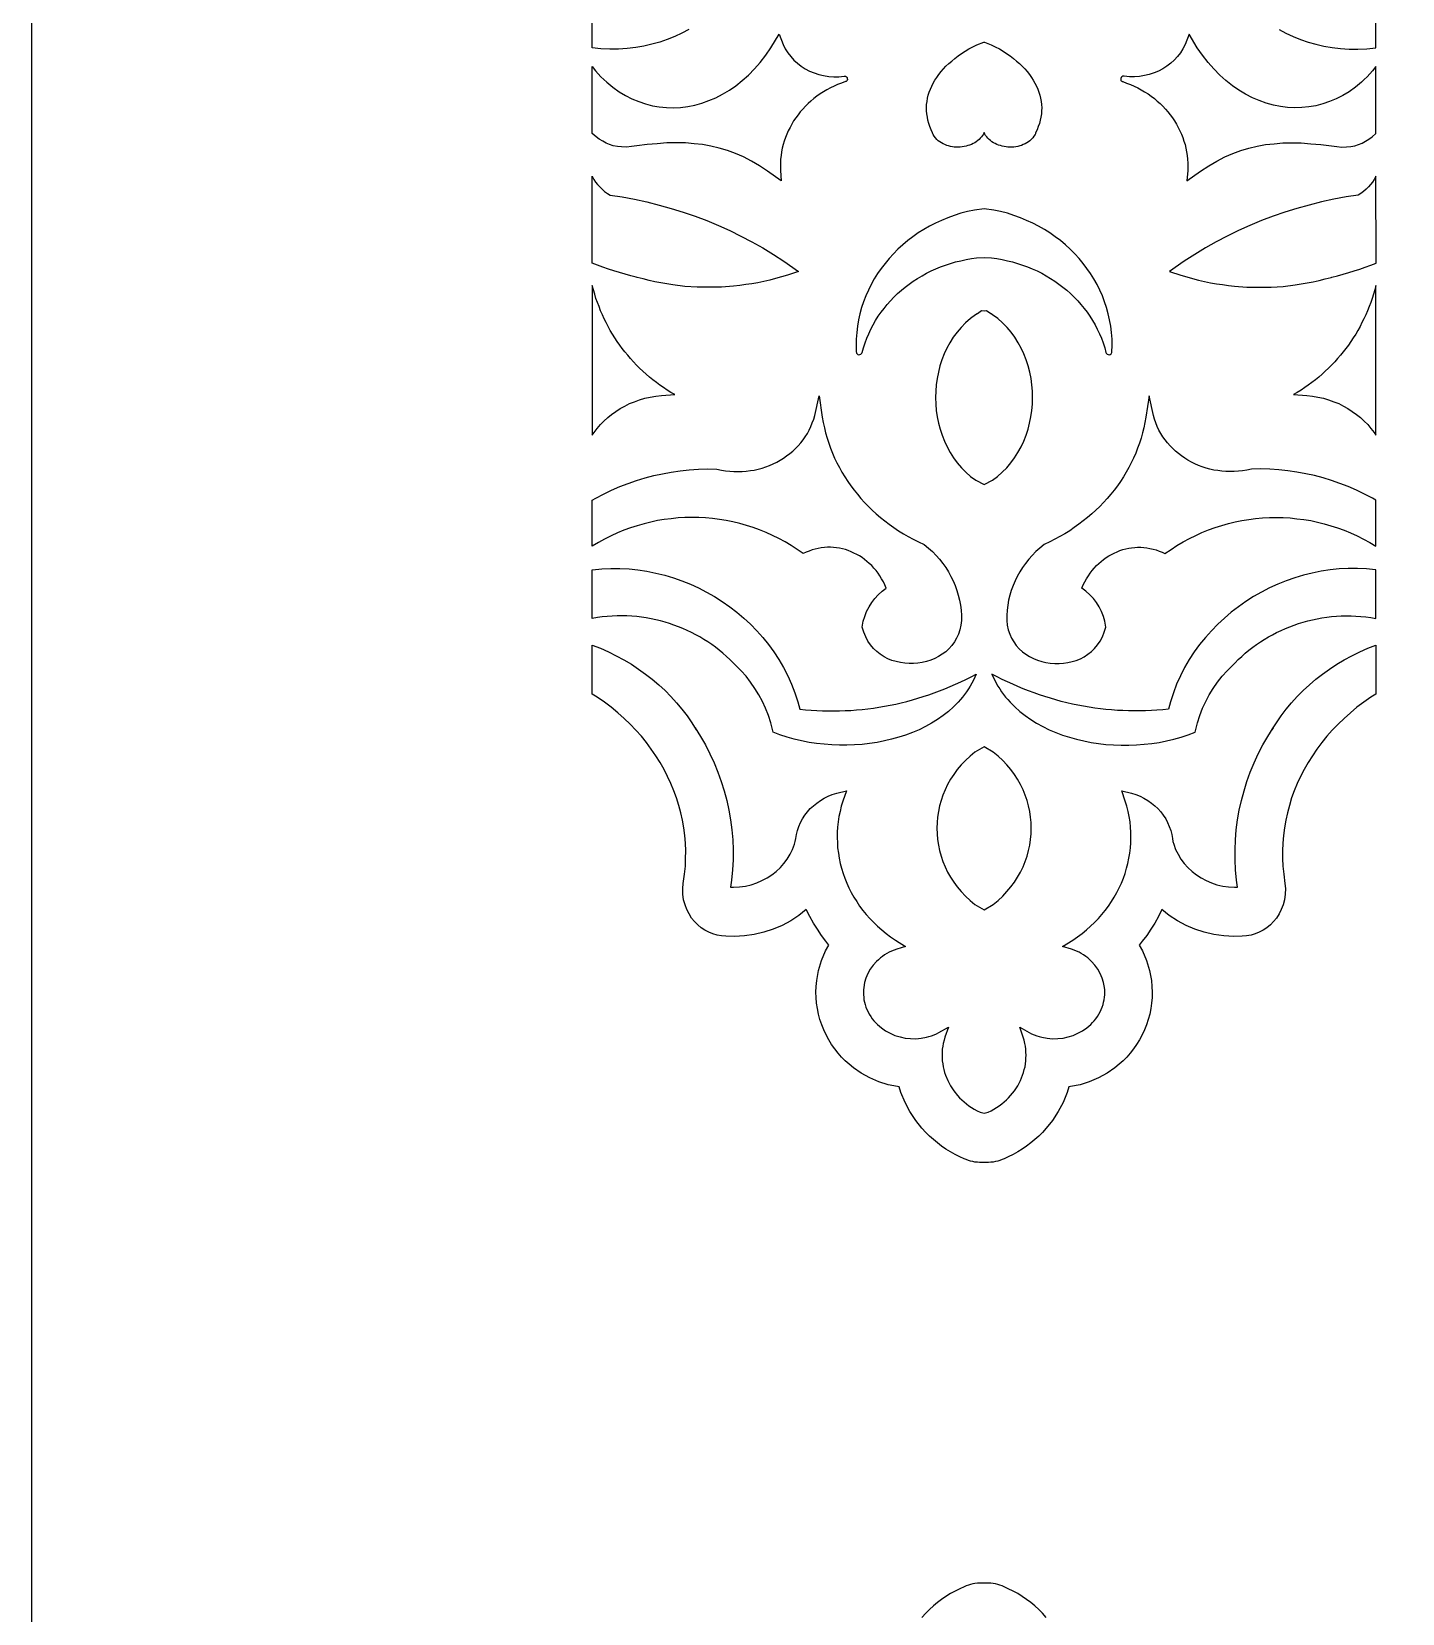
# Model space of a CAD drawing. Extents: x -1917 to -261, y -485 to 605.
# Drawn here: x -671.5 to -573.7, y 223 to 335.9 of the extents above; entities that cross this region are included whole.
import ezdxf

# ---------------------------------------------------------------- set-up
doc = ezdxf.new("R2010")
doc.units = 0
doc.layers.add('LAYER_1', color=18, linetype='CONTINUOUS')

msp = doc.modelspace()

# ---------------------------------------------------------------- linework, layer by layer
at = {"layer": 'LAYER_1'}
for points in [[(-671.49, 35.16), (-261.49, 35.16), (-261.49, 445.16), (-671.49, 445.16)], [(-631.48, 328.59), (-631.48, 333.37), (-631.25, 333.08), (-630.86, 332.65), (-630.65, 332.45), (-630.45, 332.26), (-630.02, 331.9), (-629.57, 331.58), (-629.12, 331.31), (-628.65, 331.07), (-628.17, 330.87), (-627.69, 330.71), (-627.19, 330.58), (-626.7, 330.5), (-626.19, 330.45), (-625.69, 330.44), (-625.18, 330.46), (-624.67, 330.53), (-624.17, 330.63), (-623.66, 330.77), (-623.16, 330.94), (-622.67, 331.15), (-622.18, 331.4), (-621.7, 331.69), (-621.24, 332.01), (-620.78, 332.37), (-620.34, 332.77), (-619.91, 333.2), (-619.5, 333.67), (-619.1, 334.18), (-618.73, 334.72), (-618.15, 335.68), (-617.86, 334.95), (-617.71, 334.64), (-617.53, 334.35), (-617.32, 334.09), (-617.09, 333.84), (-616.84, 333.61), (-616.57, 333.4), (-616.28, 333.22), (-615.97, 333.05), (-615.65, 332.92), (-615.31, 332.81), (-614.97, 332.73), (-614.61, 332.67), (-614.25, 332.65), (-613.89, 332.65), (-613.5, 332.69), (-613.42, 332.68), (-613.35, 332.65), (-613.3, 332.59), (-613.28, 332.53), (-613.27, 332.46), (-613.29, 332.39), (-613.31, 332.36), (-613.34, 332.34), (-613.37, 332.31), (-613.41, 332.3), (-613.69, 332.2), (-613.97, 332.09), (-614.23, 331.97), (-614.49, 331.85), (-614.74, 331.71), (-614.98, 331.57), (-615.22, 331.42), (-615.45, 331.26), (-615.67, 331.09), (-615.88, 330.91), (-616.08, 330.73), (-616.27, 330.54), (-616.46, 330.34), (-616.64, 330.14), (-616.8, 329.93), (-616.96, 329.71), (-617.11, 329.49), (-617.25, 329.26), (-617.37, 329.03), (-617.49, 328.79), (-617.6, 328.55), (-617.7, 328.31), (-617.78, 328.06), (-617.86, 327.8), (-617.92, 327.55), (-617.97, 327.29), (-618.01, 327.02), (-618.04, 326.76), (-618.06, 326.49), (-618.06, 326.22), (-618.05, 325.95), (-618, 325.23), (-618.97, 325.92), (-619.55, 326.3), (-620.12, 326.63), (-620.7, 326.92), (-621.27, 327.17), (-621.84, 327.38), (-622.42, 327.55), (-623.01, 327.69), (-623.61, 327.8), (-624.22, 327.87), (-624.84, 327.92), (-625.49, 327.93), (-626.15, 327.92), (-626.85, 327.87), (-627.56, 327.81), (-628.31, 327.72), (-628.69, 327.66), (-629.05, 327.63), (-629.39, 327.64), (-629.69, 327.66), (-629.98, 327.72), (-630.25, 327.81), (-630.5, 327.91), (-630.74, 328.05), (-630.98, 328.2), (-631.21, 328.37)], [(-575.56, 328.59), (-575.56, 333.37), (-575.79, 333.08), (-576.18, 332.65), (-576.39, 332.45), (-576.59, 332.26), (-577.02, 331.9), (-577.47, 331.58), (-577.92, 331.31), (-578.39, 331.07), (-578.87, 330.87), (-579.35, 330.71), (-579.85, 330.58), (-580.34, 330.5), (-580.85, 330.45), (-581.35, 330.44), (-581.86, 330.46), (-582.37, 330.53), (-582.87, 330.63), (-583.38, 330.77), (-583.88, 330.94), (-584.37, 331.15), (-584.86, 331.4), (-585.34, 331.69), (-585.8, 332.01), (-586.26, 332.37), (-586.7, 332.77), (-587.13, 333.2), (-587.54, 333.67), (-587.94, 334.18), (-588.31, 334.72), (-588.89, 335.68), (-589.18, 334.95), (-589.33, 334.64), (-589.51, 334.35), (-589.72, 334.09), (-589.95, 333.84), (-590.2, 333.61), (-590.47, 333.4), (-590.76, 333.22), (-591.07, 333.05), (-591.39, 332.92), (-591.73, 332.81), (-592.07, 332.73), (-592.43, 332.67), (-592.79, 332.65), (-593.15, 332.65), (-593.53, 332.69), (-593.62, 332.68), (-593.69, 332.65), (-593.73, 332.59), (-593.76, 332.53), (-593.77, 332.46), (-593.75, 332.39), (-593.73, 332.36), (-593.7, 332.34), (-593.67, 332.31), (-593.63, 332.3), (-593.35, 332.2), (-593.07, 332.09), (-592.81, 331.97), (-592.55, 331.85), (-592.3, 331.71), (-592.06, 331.57), (-591.82, 331.42), (-591.59, 331.26), (-591.37, 331.09), (-591.16, 330.91), (-590.96, 330.73), (-590.77, 330.54), (-590.58, 330.34), (-590.4, 330.14), (-590.24, 329.93), (-590.08, 329.71), (-589.93, 329.49), (-589.79, 329.26), (-589.67, 329.03), (-589.55, 328.79), (-589.44, 328.55), (-589.34, 328.31), (-589.26, 328.06), (-589.18, 327.8), (-589.12, 327.55), (-589.07, 327.29), (-589.03, 327.02), (-589, 326.76), (-588.98, 326.49), (-588.98, 326.22), (-588.99, 325.95), (-589.04, 325.23), (-588.07, 325.92), (-587.49, 326.3), (-586.92, 326.63), (-586.34, 326.92), (-585.77, 327.17), (-585.2, 327.38), (-584.62, 327.55), (-584.03, 327.69), (-583.43, 327.8), (-582.82, 327.87), (-582.2, 327.92), (-581.55, 327.93), (-580.89, 327.92), (-580.19, 327.87), (-579.48, 327.81), (-578.73, 327.72), (-578.35, 327.66), (-577.99, 327.63), (-577.65, 327.64), (-577.35, 327.66), (-577.06, 327.72), (-576.79, 327.81), (-576.54, 327.91), (-576.3, 328.05), (-576.06, 328.2), (-575.83, 328.37)], [(-603.52, 335.12), (-603.5, 335.12), (-603.01, 334.93), (-602.72, 334.78), (-602.43, 334.63), (-602.17, 334.47), (-601.91, 334.3), (-601.66, 334.13), (-601.43, 333.95), (-601.21, 333.77), (-601, 333.59), (-600.8, 333.4), (-600.62, 333.21), (-600.45, 333.01), (-600.29, 332.81), (-600.14, 332.6), (-600.01, 332.4), (-599.89, 332.19), (-599.78, 331.98), (-599.69, 331.76), (-599.61, 331.54), (-599.54, 331.33), (-599.49, 331.11), (-599.45, 330.88), (-599.42, 330.66), (-599.41, 330.44), (-599.42, 330.21), (-599.43, 329.99), (-599.47, 329.76), (-599.51, 329.54), (-599.57, 329.31), (-599.65, 329.09), (-599.74, 328.87), (-599.84, 328.65), (-599.86, 328.57), (-599.88, 328.52), (-599.96, 328.4), (-600.05, 328.28), (-600.15, 328.18), (-600.25, 328.08), (-600.36, 328), (-600.47, 327.92), (-600.59, 327.86), (-600.72, 327.8), (-600.85, 327.75), (-600.98, 327.71), (-601.12, 327.67), (-601.26, 327.65), (-601.39, 327.63), (-601.53, 327.62), (-601.68, 327.62), (-601.82, 327.63), (-601.95, 327.64), (-602.09, 327.66), (-602.23, 327.69), (-602.36, 327.73), (-602.49, 327.77), (-602.62, 327.82), (-602.74, 327.88), (-602.85, 327.94), (-602.96, 328.01), (-603.07, 328.09), (-603.16, 328.17), (-603.25, 328.26), (-603.33, 328.35), (-603.41, 328.45), (-603.47, 328.56), (-603.52, 328.67), (-603.57, 328.56), (-603.63, 328.45), (-603.71, 328.35), (-603.79, 328.26), (-603.88, 328.17), (-603.97, 328.09), (-604.08, 328.01), (-604.19, 327.94), (-604.3, 327.88), (-604.42, 327.82), (-604.55, 327.77), (-604.68, 327.73), (-604.81, 327.69), (-604.95, 327.66), (-605.08, 327.64), (-605.22, 327.63), (-605.36, 327.62), (-605.5, 327.62), (-605.65, 327.63), (-605.78, 327.65), (-605.92, 327.67), (-606.06, 327.71), (-606.19, 327.75), (-606.32, 327.8), (-606.44, 327.86), (-606.57, 327.92), (-606.68, 328), (-606.79, 328.08), (-606.89, 328.18), (-606.99, 328.28), (-607.08, 328.4), (-607.16, 328.52), (-607.17, 328.57), (-607.2, 328.65), (-607.3, 328.87), (-607.39, 329.09), (-607.47, 329.31), (-607.53, 329.54), (-607.57, 329.76), (-607.61, 329.99), (-607.62, 330.21), (-607.63, 330.44), (-607.62, 330.66), (-607.59, 330.88), (-607.55, 331.11), (-607.5, 331.33), (-607.43, 331.54), (-607.35, 331.76), (-607.26, 331.98), (-607.15, 332.19), (-607.03, 332.4), (-606.9, 332.6), (-606.75, 332.81), (-606.59, 333.01), (-606.42, 333.21), (-606.24, 333.4), (-606.04, 333.59), (-605.83, 333.77), (-605.61, 333.95), (-605.38, 334.13), (-605.13, 334.3), (-604.87, 334.47), (-604.6, 334.63), (-604.32, 334.78), (-604.03, 334.93), (-603.54, 335.12)], [(-631.49, 319.35), (-631.48, 325.55), (-631.46, 325.51), (-631.36, 325.32), (-631.24, 325.13), (-631.1, 324.95), (-630.95, 324.78), (-630.78, 324.62), (-630.6, 324.46), (-630.4, 324.32), (-630.21, 324.2), (-629.36, 324.07), (-628.47, 323.9), (-627.59, 323.71), (-626.71, 323.49), (-625.85, 323.25), (-624.99, 322.98), (-624.14, 322.69), (-623.31, 322.38), (-622.48, 322.03), (-621.67, 321.67), (-620.87, 321.28), (-620.09, 320.87), (-619.31, 320.43), (-618.56, 319.97), (-617.81, 319.49), (-616.76, 318.76), (-617.56, 318.49), (-617.98, 318.37), (-618.4, 318.25), (-618.82, 318.14), (-619.25, 318.04), (-619.67, 317.95), (-620.1, 317.88), (-620.53, 317.81), (-620.96, 317.75), (-621.4, 317.7), (-622.26, 317.64), (-623.13, 317.62), (-624, 317.64), (-624.87, 317.69), (-625.73, 317.79), (-626.58, 317.93), (-627.01, 318.02), (-627.43, 318.11), (-627.86, 318.22), (-628.28, 318.33), (-628.34, 318.35), (-628.74, 318.45), (-629.14, 318.55), (-629.54, 318.67), (-629.94, 318.79), (-630.33, 318.92), (-630.72, 319.06), (-631.11, 319.2)], [(-578.7, 318.35), (-578.3, 318.45), (-577.9, 318.55), (-577.5, 318.67), (-577.1, 318.79), (-576.71, 318.92), (-576.32, 319.06), (-575.93, 319.2), (-575.55, 319.35), (-575.56, 325.55), (-575.58, 325.51), (-575.68, 325.32), (-575.8, 325.13), (-575.94, 324.95), (-576.09, 324.78), (-576.26, 324.62), (-576.44, 324.46), (-576.64, 324.32), (-576.83, 324.2), (-577.68, 324.07), (-578.57, 323.9), (-579.45, 323.71), (-580.33, 323.49), (-581.19, 323.25), (-582.05, 322.98), (-582.9, 322.69), (-583.73, 322.38), (-584.56, 322.03), (-585.37, 321.67), (-586.17, 321.28), (-586.95, 320.87), (-587.73, 320.43), (-588.48, 319.97), (-589.23, 319.49), (-590.28, 318.76), (-589.48, 318.49), (-589.06, 318.37), (-588.64, 318.25), (-588.22, 318.14), (-587.79, 318.04), (-587.37, 317.95), (-586.94, 317.88), (-586.51, 317.81), (-586.08, 317.75), (-585.64, 317.7), (-584.78, 317.64), (-583.91, 317.62), (-583.04, 317.64), (-582.17, 317.69), (-581.31, 317.79), (-580.46, 317.93), (-580.03, 318.02), (-579.6, 318.11), (-579.18, 318.22), (-578.76, 318.33)], [(-603.52, 319.75), (-602.99, 319.72), (-602.61, 319.67), (-602.23, 319.6), (-601.86, 319.52), (-601.49, 319.43), (-601.13, 319.33), (-600.77, 319.21), (-600.42, 319.08), (-600.08, 318.94), (-599.74, 318.79), (-599.41, 318.62), (-599.09, 318.45), (-598.78, 318.26), (-598.47, 318.06), (-598.18, 317.85), (-597.89, 317.64), (-597.61, 317.41), (-597.35, 317.17), (-597.09, 316.92), (-596.84, 316.66), (-596.61, 316.4), (-596.38, 316.12), (-596.17, 315.84), (-595.97, 315.55), (-595.78, 315.25), (-595.6, 314.95), (-595.44, 314.63), (-595.29, 314.31), (-595.15, 313.99), (-595.03, 313.65), (-594.91, 313.31), (-594.82, 312.96), (-594.8, 312.92), (-594.78, 312.89), (-594.73, 312.84), (-594.66, 312.82), (-594.59, 312.81), (-594.52, 312.83), (-594.46, 312.87), (-594.42, 312.93), (-594.41, 312.97), (-594.4, 313.01), (-594.39, 313.47), (-594.39, 313.93), (-594.43, 314.39), (-594.48, 314.84), (-594.56, 315.29), (-594.66, 315.73), (-594.78, 316.17), (-594.92, 316.59), (-595.08, 317.01), (-595.26, 317.42), (-595.46, 317.83), (-595.68, 318.22), (-595.92, 318.6), (-596.18, 318.97), (-596.45, 319.33), (-596.74, 319.68), (-597.05, 320.02), (-597.37, 320.34), (-597.71, 320.65), (-598.07, 320.95), (-598.44, 321.23), (-598.82, 321.5), (-599.22, 321.75), (-599.63, 321.98), (-600.05, 322.2), (-600.49, 322.4), (-600.93, 322.58), (-601.39, 322.75), (-601.86, 322.9), (-602.34, 323.02), (-602.83, 323.13), (-603.52, 323.22), (-604.21, 323.13), (-604.7, 323.02), (-605.18, 322.9), (-605.65, 322.75), (-606.11, 322.58), (-606.55, 322.4), (-606.99, 322.2), (-607.41, 321.98), (-607.82, 321.75), (-608.22, 321.5), (-608.6, 321.23), (-608.97, 320.95), (-609.33, 320.65), (-609.67, 320.34), (-609.99, 320.02), (-610.3, 319.68), (-610.59, 319.33), (-610.86, 318.97), (-611.12, 318.6), (-611.36, 318.22), (-611.58, 317.83), (-611.78, 317.42), (-611.96, 317.01), (-612.12, 316.59), (-612.26, 316.17), (-612.38, 315.73), (-612.48, 315.29), (-612.56, 314.84), (-612.61, 314.39), (-612.65, 313.93), (-612.65, 313.47), (-612.64, 313.01), (-612.63, 312.97), (-612.62, 312.93), (-612.58, 312.87), (-612.52, 312.83), (-612.45, 312.81), (-612.38, 312.82), (-612.31, 312.84), (-612.26, 312.89), (-612.24, 312.92), (-612.22, 312.96), (-612.12, 313.31), (-612.01, 313.65), (-611.89, 313.99), (-611.75, 314.31), (-611.6, 314.63), (-611.44, 314.95), (-611.26, 315.25), (-611.07, 315.55), (-610.87, 315.84), (-610.66, 316.12), (-610.43, 316.4), (-610.2, 316.66), (-609.95, 316.92), (-609.69, 317.17), (-609.42, 317.41), (-609.15, 317.64), (-608.86, 317.85), (-608.57, 318.06), (-608.26, 318.26), (-607.95, 318.45), (-607.63, 318.62), (-607.3, 318.79), (-606.96, 318.94), (-606.62, 319.08), (-606.27, 319.21), (-605.91, 319.33), (-605.55, 319.43), (-605.18, 319.52), (-604.81, 319.6), (-604.43, 319.67), (-604.05, 319.72)], [(-631.48, 307.07), (-631.35, 307.27), (-631.13, 307.55), (-630.9, 307.82), (-630.65, 308.08), (-630.38, 308.32), (-630.1, 308.55), (-629.8, 308.77), (-629.49, 308.97), (-629.16, 309.15), (-628.83, 309.32), (-628.47, 309.46), (-628.11, 309.59), (-627.74, 309.7), (-627.35, 309.79), (-626.95, 309.86), (-626.55, 309.91), (-625.59, 309.96), (-625.87, 310.12), (-626.13, 310.29), (-626.4, 310.46), (-626.66, 310.64), (-626.91, 310.83), (-627.16, 311.02), (-627.4, 311.22), (-627.64, 311.43), (-627.87, 311.64), (-628.1, 311.85), (-628.32, 312.07), (-628.54, 312.3), (-628.75, 312.53), (-628.95, 312.77), (-629.15, 313.01), (-629.34, 313.25), (-629.52, 313.5), (-629.7, 313.76), (-629.87, 314.02), (-630.04, 314.28), (-630.2, 314.55), (-630.35, 314.82), (-630.49, 315.1), (-630.63, 315.38), (-630.76, 315.66), (-630.89, 315.95), (-631, 316.24), (-631.11, 316.53), (-631.22, 316.83), (-631.31, 317.13), (-631.4, 317.43), (-631.48, 317.74)], [(-581.45, 309.96), (-580.49, 309.91), (-580.09, 309.86), (-579.69, 309.79), (-579.3, 309.7), (-578.93, 309.59), (-578.56, 309.46), (-578.21, 309.32), (-577.87, 309.15), (-577.55, 308.97), (-577.24, 308.77), (-576.94, 308.55), (-576.66, 308.32), (-576.39, 308.08), (-576.14, 307.82), (-575.91, 307.55), (-575.69, 307.27), (-575.56, 307.07), (-575.56, 317.74), (-575.64, 317.43), (-575.73, 317.13), (-575.82, 316.83), (-575.93, 316.53), (-576.04, 316.24), (-576.15, 315.95), (-576.28, 315.66), (-576.41, 315.38), (-576.55, 315.1), (-576.69, 314.82), (-576.84, 314.55), (-577, 314.28), (-577.17, 314.02), (-577.34, 313.76), (-577.52, 313.5), (-577.7, 313.25), (-577.89, 313.01), (-578.09, 312.77), (-578.29, 312.53), (-578.5, 312.3), (-578.72, 312.07), (-578.94, 311.85), (-579.17, 311.64), (-579.4, 311.43), (-579.64, 311.22), (-579.88, 311.02), (-580.13, 310.83), (-580.38, 310.64), (-580.64, 310.46), (-580.9, 310.29), (-581.17, 310.12)], [(-603.52, 303.56), (-602.93, 303.85), (-602.56, 304.12), (-602.22, 304.42), (-601.9, 304.74), (-601.61, 305.09), (-601.34, 305.45), (-601.1, 305.83), (-600.88, 306.23), (-600.69, 306.64), (-600.52, 307.06), (-600.38, 307.49), (-600.27, 307.93), (-600.18, 308.38), (-600.11, 308.83), (-600.07, 309.29), (-600.06, 309.75), (-600.07, 310.21), (-600.11, 310.67), (-600.17, 311.12), (-600.26, 311.57), (-600.37, 312.01), (-600.51, 312.44), (-600.68, 312.87), (-600.87, 313.28), (-601.08, 313.67), (-601.32, 314.06), (-601.59, 314.42), (-601.88, 314.76), (-602.2, 315.09), (-602.54, 315.39), (-602.91, 315.66), (-603.02, 315.73), (-603.04, 315.74), (-603.34, 315.94), (-603.52, 315.93), (-603.7, 315.94), (-604, 315.74), (-604.02, 315.73), (-604.13, 315.66), (-604.5, 315.39), (-604.84, 315.09), (-605.16, 314.76), (-605.45, 314.42), (-605.72, 314.06), (-605.96, 313.67), (-606.17, 313.28), (-606.36, 312.87), (-606.53, 312.44), (-606.67, 312.01), (-606.78, 311.57), (-606.87, 311.12), (-606.93, 310.67), (-606.97, 310.21), (-606.98, 309.75), (-606.97, 309.29), (-606.93, 308.83), (-606.86, 308.38), (-606.77, 307.93), (-606.66, 307.49), (-606.52, 307.06), (-606.35, 306.64), (-606.16, 306.23), (-605.94, 305.83), (-605.7, 305.45), (-605.43, 305.09), (-605.14, 304.74), (-604.82, 304.42), (-604.48, 304.12), (-604.11, 303.85)], [(-631.48, 299.14), (-631.48, 302.43), (-631.23, 302.57), (-630.67, 302.87), (-630.1, 303.15), (-629.51, 303.4), (-628.92, 303.63), (-628.32, 303.83), (-627.71, 304.02), (-627.09, 304.18), (-626.47, 304.32), (-625.84, 304.43), (-625.2, 304.53), (-624.56, 304.59), (-623.91, 304.64), (-623.27, 304.66), (-622.6, 304.65), (-622.27, 304.58), (-621.97, 304.53), (-621.67, 304.49), (-621.37, 304.47), (-621.08, 304.47), (-620.78, 304.48), (-620.49, 304.5), (-620.2, 304.54), (-619.92, 304.58), (-619.64, 304.65), (-619.36, 304.72), (-619.09, 304.81), (-618.83, 304.91), (-618.57, 305.02), (-618.32, 305.15), (-618.07, 305.28), (-617.84, 305.43), (-617.61, 305.59), (-617.39, 305.75), (-617.18, 305.93), (-616.98, 306.12), (-616.78, 306.32), (-616.6, 306.52), (-616.44, 306.74), (-616.28, 306.96), (-616.13, 307.19), (-616, 307.43), (-615.88, 307.68), (-615.78, 307.94), (-615.68, 308.2), (-615.61, 308.47), (-615.29, 309.88), (-615.07, 308.35), (-615, 307.98), (-614.92, 307.6), (-614.83, 307.23), (-614.73, 306.86), (-614.61, 306.5), (-614.48, 306.14), (-614.34, 305.79), (-614.19, 305.44), (-614.02, 305.09), (-613.84, 304.76), (-613.66, 304.42), (-613.46, 304.1), (-613.25, 303.77), (-613.03, 303.46), (-612.8, 303.15), (-612.56, 302.85), (-612.31, 302.56), (-612.05, 302.27), (-611.78, 301.99), (-611.5, 301.71), (-611.21, 301.45), (-610.91, 301.19), (-610.6, 300.95), (-610.29, 300.71), (-609.96, 300.47), (-609.63, 300.25), (-609.28, 300.04), (-608.93, 299.84), (-608.57, 299.64), (-608.21, 299.46), (-607.8, 299.27), (-607.49, 299.01), (-607.21, 298.76), (-606.95, 298.49), (-606.7, 298.21), (-606.47, 297.92), (-606.26, 297.62), (-606.07, 297.31), (-605.89, 296.99), (-605.73, 296.67), (-605.58, 296.33), (-605.46, 295.99), (-605.36, 295.65), (-605.27, 295.3), (-605.21, 294.94), (-605.16, 294.58), (-605.14, 294.21), (-605.14, 293.85), (-605.17, 293.51), (-605.24, 293.18), (-605.35, 292.87), (-605.48, 292.58), (-605.64, 292.31), (-605.82, 292.06), (-606.03, 291.83), (-606.26, 291.62), (-606.51, 291.44), (-606.77, 291.28), (-607.04, 291.14), (-607.33, 291.02), (-607.63, 290.93), (-607.93, 290.85), (-608.24, 290.8), (-608.55, 290.78), (-608.87, 290.77), (-609.18, 290.79), (-609.49, 290.84), (-609.8, 290.91), (-610.1, 291), (-610.39, 291.12), (-610.66, 291.26), (-610.93, 291.43), (-611.18, 291.63), (-611.41, 291.85), (-611.62, 292.1), (-611.81, 292.37), (-611.97, 292.67), (-612.1, 293), (-612.22, 293.38), (-612.14, 293.79), (-612.04, 294.14), (-611.9, 294.48), (-611.73, 294.81), (-611.54, 295.12), (-611.32, 295.41), (-611.07, 295.68), (-610.79, 295.93), (-610.5, 296.15), (-610.6, 296.38), (-610.71, 296.61), (-610.83, 296.82), (-610.96, 297.02), (-611.09, 297.22), (-611.23, 297.41), (-611.38, 297.59), (-611.54, 297.76), (-611.71, 297.91), (-611.88, 298.06), (-612.05, 298.2), (-612.23, 298.33), (-612.42, 298.45), (-612.61, 298.56), (-612.81, 298.66), (-613.01, 298.75), (-613.21, 298.83), (-613.42, 298.9), (-613.62, 298.95), (-613.84, 299), (-614.05, 299.03), (-614.27, 299.06), (-614.48, 299.07), (-614.7, 299.07), (-614.92, 299.05), (-615.14, 299.03), (-615.36, 298.99), (-615.57, 298.94), (-615.79, 298.88), (-616.01, 298.8), (-616.22, 298.72), (-616.43, 298.62), (-616.43, 298.62), (-616.43, 298.62), (-616.86, 298.91), (-617.28, 299.19), (-617.72, 299.45), (-618.17, 299.69), (-618.62, 299.91), (-619.07, 300.12), (-619.54, 300.31), (-620.01, 300.48), (-620.48, 300.63), (-620.96, 300.76), (-621.44, 300.88), (-621.92, 300.98), (-622.41, 301.06), (-622.9, 301.12), (-623.39, 301.16), (-623.88, 301.19), (-624.37, 301.2), (-624.87, 301.19), (-625.36, 301.16), (-625.85, 301.11), (-626.34, 301.05), (-626.83, 300.97), (-627.31, 300.87), (-627.79, 300.75), (-628.27, 300.61), (-628.75, 300.45), (-629.22, 300.28), (-629.68, 300.09), (-630.14, 299.88), (-630.6, 299.65), (-631.04, 299.41)], [(-590.61, 298.62), (-590.18, 298.91), (-589.76, 299.19), (-589.32, 299.45), (-588.87, 299.69), (-588.42, 299.91), (-587.97, 300.12), (-587.5, 300.31), (-587.03, 300.48), (-586.56, 300.63), (-586.08, 300.76), (-585.6, 300.88), (-585.12, 300.98), (-584.63, 301.06), (-584.14, 301.12), (-583.65, 301.16), (-583.16, 301.19), (-582.67, 301.2), (-582.17, 301.19), (-581.68, 301.16), (-581.19, 301.11), (-580.7, 301.05), (-580.21, 300.97), (-579.73, 300.87), (-579.24, 300.75), (-578.77, 300.61), (-578.29, 300.45), (-577.82, 300.28), (-577.36, 300.09), (-576.9, 299.88), (-576.44, 299.65), (-576, 299.41), (-575.56, 299.14), (-575.56, 302.43), (-575.81, 302.57), (-576.37, 302.87), (-576.94, 303.15), (-577.53, 303.4), (-578.12, 303.63), (-578.72, 303.83), (-579.33, 304.02), (-579.95, 304.18), (-580.57, 304.32), (-581.2, 304.43), (-581.84, 304.53), (-582.48, 304.59), (-583.13, 304.64), (-583.77, 304.66), (-584.44, 304.65), (-584.77, 304.58), (-585.07, 304.53), (-585.37, 304.49), (-585.67, 304.47), (-585.96, 304.47), (-586.26, 304.48), (-586.55, 304.5), (-586.84, 304.54), (-587.12, 304.58), (-587.4, 304.65), (-587.68, 304.72), (-587.95, 304.81), (-588.21, 304.91), (-588.47, 305.02), (-588.72, 305.15), (-588.97, 305.28), (-589.2, 305.43), (-589.43, 305.59), (-589.65, 305.75), (-589.86, 305.93), (-590.06, 306.12), (-590.25, 306.32), (-590.43, 306.52), (-590.6, 306.74), (-590.76, 306.96), (-590.91, 307.19), (-591.04, 307.43), (-591.16, 307.68), (-591.26, 307.94), (-591.36, 308.2), (-591.43, 308.47), (-591.75, 309.88), (-591.97, 308.35), (-592.04, 307.98), (-592.12, 307.6), (-592.21, 307.23), (-592.31, 306.86), (-592.43, 306.5), (-592.56, 306.14), (-592.7, 305.79), (-592.85, 305.44), (-593.02, 305.09), (-593.19, 304.76), (-593.38, 304.42), (-593.58, 304.1), (-593.79, 303.77), (-594.01, 303.46), (-594.24, 303.15), (-594.48, 302.85), (-594.73, 302.56), (-594.99, 302.27), (-595.26, 301.99), (-595.54, 301.71), (-595.83, 301.45), (-596.13, 301.19), (-596.44, 300.95), (-596.75, 300.71), (-597.08, 300.47), (-597.41, 300.25), (-597.76, 300.04), (-598.11, 299.84), (-598.47, 299.64), (-598.83, 299.46), (-599.24, 299.27), (-599.55, 299.01), (-599.83, 298.76), (-600.09, 298.49), (-600.33, 298.21), (-600.56, 297.92), (-600.78, 297.62), (-600.97, 297.31), (-601.15, 296.99), (-601.31, 296.67), (-601.45, 296.33), (-601.58, 295.99), (-601.68, 295.65), (-601.77, 295.3), (-601.83, 294.94), (-601.88, 294.58), (-601.9, 294.21), (-601.9, 293.85), (-601.87, 293.51), (-601.8, 293.18), (-601.69, 292.87), (-601.56, 292.58), (-601.4, 292.31), (-601.22, 292.06), (-601.01, 291.83), (-600.78, 291.62), (-600.53, 291.44), (-600.27, 291.28), (-599.99, 291.14), (-599.71, 291.02), (-599.41, 290.93), (-599.11, 290.85), (-598.8, 290.8), (-598.48, 290.78), (-598.17, 290.77), (-597.86, 290.79), (-597.55, 290.84), (-597.24, 290.91), (-596.94, 291), (-596.65, 291.12), (-596.37, 291.26), (-596.11, 291.43), (-595.86, 291.63), (-595.63, 291.85), (-595.42, 292.1), (-595.23, 292.37), (-595.07, 292.67), (-594.94, 293), (-594.82, 293.38), (-594.9, 293.79), (-595, 294.14), (-595.14, 294.48), (-595.3, 294.81), (-595.5, 295.12), (-595.72, 295.41), (-595.97, 295.68), (-596.25, 295.93), (-596.54, 296.15), (-596.44, 296.38), (-596.33, 296.61), (-596.21, 296.82), (-596.08, 297.02), (-595.95, 297.22), (-595.81, 297.41), (-595.66, 297.59), (-595.5, 297.76), (-595.33, 297.91), (-595.16, 298.06), (-594.99, 298.2), (-594.81, 298.33), (-594.62, 298.45), (-594.43, 298.56), (-594.23, 298.66), (-594.03, 298.75), (-593.83, 298.83), (-593.62, 298.9), (-593.41, 298.95), (-593.2, 299), (-592.99, 299.03), (-592.77, 299.06), (-592.56, 299.07), (-592.34, 299.07), (-592.12, 299.05), (-591.9, 299.03), (-591.68, 298.99), (-591.46, 298.94), (-591.25, 298.88), (-591.03, 298.8), (-590.82, 298.72), (-590.61, 298.62), (-590.61, 298.62)], [(-631.48, 293.99), (-631.48, 297.46), (-631.46, 297.46), (-630.81, 297.53), (-630.16, 297.56), (-629.51, 297.56), (-628.86, 297.52), (-628.22, 297.46), (-627.58, 297.36), (-626.94, 297.23), (-626.31, 297.08), (-625.69, 296.89), (-625.08, 296.68), (-624.48, 296.44), (-623.89, 296.17), (-623.32, 295.87), (-622.75, 295.55), (-622.21, 295.21), (-621.67, 294.83), (-621.16, 294.44), (-620.67, 294.02), (-620.19, 293.58), (-619.74, 293.11), (-619.31, 292.63), (-618.9, 292.12), (-618.52, 291.6), (-618.16, 291.05), (-617.83, 290.48), (-617.53, 289.9), (-617.26, 289.3), (-617.02, 288.68), (-616.82, 288.04), (-616.68, 287.51), (-616.27, 287.47), (-615.86, 287.44), (-615.46, 287.41), (-615.05, 287.4), (-614.64, 287.39), (-614.24, 287.39), (-613.83, 287.39), (-613.43, 287.41), (-613.03, 287.43), (-612.62, 287.46), (-612.22, 287.5), (-611.82, 287.54), (-611.42, 287.6), (-611.02, 287.66), (-610.62, 287.73), (-610.22, 287.8), (-609.82, 287.88), (-609.43, 287.98), (-609.03, 288.07), (-608.64, 288.18), (-608.25, 288.29), (-607.86, 288.41), (-607.47, 288.54), (-607.09, 288.68), (-606.7, 288.82), (-606.32, 288.97), (-605.94, 289.13), (-605.57, 289.29), (-605.19, 289.46), (-604.82, 289.64), (-604.45, 289.83), (-604.08, 290.02), (-604.18, 289.8), (-604.28, 289.58), (-604.39, 289.37), (-604.51, 289.16), (-604.64, 288.96), (-604.77, 288.76), (-604.91, 288.57), (-605.06, 288.38), (-605.21, 288.2), (-605.37, 288.02), (-605.54, 287.85), (-605.71, 287.68), (-606.07, 287.36), (-606.45, 287.06), (-606.85, 286.78), (-607.27, 286.52), (-607.71, 286.27), (-608.16, 286.05), (-608.63, 285.85), (-609.12, 285.67), (-609.61, 285.51), (-610.12, 285.37), (-610.63, 285.25), (-611.16, 285.15), (-611.69, 285.06), (-612.22, 285), (-612.76, 284.96), (-613.31, 284.95), (-613.85, 284.95), (-614.39, 284.97), (-614.94, 285.01), (-615.48, 285.07), (-616.01, 285.15), (-616.54, 285.26), (-617.07, 285.38), (-617.58, 285.53), (-618.09, 285.69), (-618.58, 285.88), (-618.58, 285.88), (-618.75, 286.54), (-618.91, 287.07), (-619.11, 287.58), (-619.34, 288.07), (-619.59, 288.54), (-619.87, 289), (-620.18, 289.44), (-620.51, 289.86), (-620.86, 290.26), (-621.24, 290.64), (-621.43, 290.82), (-621.66, 291.05), (-621.91, 291.28), (-622.16, 291.51), (-622.42, 291.72), (-622.69, 291.93), (-622.96, 292.12), (-623.24, 292.32), (-623.52, 292.5), (-623.81, 292.67), (-624.1, 292.83), (-624.4, 292.99), (-624.71, 293.14), (-625.02, 293.27), (-625.33, 293.4), (-625.65, 293.52), (-625.97, 293.63), (-626.29, 293.73), (-626.62, 293.82), (-626.95, 293.9), (-627.29, 293.97), (-627.63, 294.04), (-627.97, 294.09), (-628.31, 294.13), (-628.66, 294.16), (-629.01, 294.17), (-629.36, 294.18), (-629.71, 294.18), (-630.06, 294.16), (-630.41, 294.14), (-630.77, 294.1), (-631.12, 294.05)], [(-602.96, 290.02), (-602.86, 289.8), (-602.76, 289.58), (-602.65, 289.37), (-602.53, 289.16), (-602.4, 288.96), (-602.27, 288.76), (-602.13, 288.57), (-601.98, 288.38), (-601.83, 288.2), (-601.67, 288.02), (-601.5, 287.85), (-601.33, 287.68), (-600.97, 287.36), (-600.59, 287.06), (-600.19, 286.78), (-599.77, 286.52), (-599.33, 286.27), (-598.88, 286.05), (-598.41, 285.85), (-597.92, 285.67), (-597.43, 285.51), (-596.92, 285.37), (-596.41, 285.25), (-595.88, 285.15), (-595.35, 285.06), (-594.82, 285), (-594.28, 284.96), (-593.73, 284.95), (-593.19, 284.95), (-592.65, 284.97), (-592.1, 285.01), (-591.56, 285.07), (-591.03, 285.15), (-590.5, 285.26), (-589.97, 285.38), (-589.46, 285.53), (-588.95, 285.69), (-588.46, 285.88), (-588.46, 285.88), (-588.29, 286.54), (-588.12, 287.07), (-587.93, 287.58), (-587.7, 288.07), (-587.45, 288.54), (-587.17, 289), (-586.86, 289.44), (-586.53, 289.86), (-586.18, 290.26), (-585.8, 290.64), (-585.61, 290.82), (-585.38, 291.05), (-585.13, 291.28), (-584.88, 291.51), (-584.62, 291.72), (-584.35, 291.93), (-584.08, 292.12), (-583.8, 292.32), (-583.52, 292.5), (-583.23, 292.67), (-582.94, 292.83), (-582.64, 292.99), (-582.33, 293.14), (-582.02, 293.27), (-581.71, 293.4), (-581.39, 293.52), (-581.07, 293.63), (-580.75, 293.73), (-580.42, 293.82), (-580.08, 293.9), (-579.75, 293.97), (-579.41, 294.04), (-579.07, 294.09), (-578.73, 294.13), (-578.38, 294.16), (-578.03, 294.17), (-577.68, 294.18), (-577.33, 294.18), (-576.98, 294.16), (-576.63, 294.14), (-576.27, 294.1), (-575.92, 294.05), (-575.56, 293.99), (-575.56, 297.46), (-575.58, 297.46), (-576.23, 297.53), (-576.88, 297.56), (-577.53, 297.56), (-578.18, 297.52), (-578.82, 297.46), (-579.46, 297.36), (-580.1, 297.23), (-580.73, 297.08), (-581.35, 296.89), (-581.96, 296.68), (-582.56, 296.44), (-583.15, 296.17), (-583.72, 295.87), (-584.29, 295.55), (-584.83, 295.21), (-585.37, 294.83), (-585.88, 294.44), (-586.37, 294.02), (-586.85, 293.58), (-587.3, 293.11), (-587.73, 292.63), (-588.14, 292.12), (-588.52, 291.6), (-588.88, 291.05), (-589.21, 290.48), (-589.51, 289.9), (-589.78, 289.3), (-590.01, 288.68), (-590.22, 288.04), (-590.36, 287.51), (-590.77, 287.47), (-591.18, 287.44), (-591.58, 287.41), (-591.99, 287.4), (-592.39, 287.39), (-592.8, 287.39), (-593.21, 287.39), (-593.61, 287.41), (-594.01, 287.43), (-594.42, 287.46), (-594.82, 287.5), (-595.22, 287.54), (-595.62, 287.6), (-596.02, 287.66), (-596.42, 287.73), (-596.82, 287.8), (-597.22, 287.88), (-597.61, 287.98), (-598.01, 288.07), (-598.4, 288.18), (-598.79, 288.29), (-599.18, 288.41), (-599.57, 288.54), (-599.95, 288.68), (-600.34, 288.82), (-600.72, 288.97), (-601.1, 289.13), (-601.47, 289.29), (-601.85, 289.46), (-602.22, 289.64), (-602.59, 289.83)], [(-603.52, 255.16), (-603.84, 255.17), (-604, 255.18), (-604.17, 255.2), (-604.33, 255.23), (-604.49, 255.27), (-604.64, 255.32), (-604.8, 255.37), (-604.95, 255.43), (-605.24, 255.56), (-605.59, 255.73), (-605.92, 255.92), (-606.24, 256.12), (-606.55, 256.33), (-606.85, 256.56), (-607.14, 256.8), (-607.42, 257.05), (-607.68, 257.31), (-607.96, 257.62), (-608.4, 258.17), (-608.81, 258.8), (-609.16, 259.46), (-609.45, 260.17), (-609.57, 260.57), (-609.69, 260.58), (-610.37, 260.72), (-611.03, 260.93), (-611.68, 261.21), (-612.3, 261.55), (-612.85, 261.93), (-613.16, 262.19), (-613.44, 262.43), (-613.7, 262.69), (-613.94, 262.98), (-614.18, 263.27), (-614.4, 263.59), (-614.61, 263.92), (-614.79, 264.27), (-614.96, 264.63), (-615.11, 265), (-615.24, 265.38), (-615.34, 265.76), (-615.42, 266.15), (-615.47, 266.54), (-615.51, 266.94), (-615.52, 267.33), (-615.5, 267.72), (-615.46, 268.16), (-615.33, 268.86), (-615.12, 269.59), (-614.83, 270.27), (-614.59, 270.68), (-614.81, 270.95), (-615.13, 271.37), (-615.42, 271.81), (-615.7, 272.25), (-615.96, 272.71), (-616.19, 273.18), (-616.21, 273.21), (-616.74, 272.8), (-617.32, 272.42), (-617.93, 272.09), (-618.57, 271.82), (-619.23, 271.6), (-619.92, 271.44), (-620.62, 271.34), (-621.34, 271.29), (-621.94, 271.31), (-622.25, 271.33), (-622.57, 271.39), (-622.87, 271.48), (-623.16, 271.6), (-623.44, 271.75), (-623.7, 271.92), (-623.95, 272.12), (-624.18, 272.36), (-624.39, 272.61), (-624.57, 272.9), (-624.73, 273.21), (-624.86, 273.56), (-624.96, 273.92), (-625.01, 274.31), (-625.02, 274.71), (-624.99, 275.07), (-624.9, 275.75), (-624.84, 276.31), (-624.82, 276.86), (-624.81, 277.41), (-624.84, 277.96), (-624.88, 278.51), (-624.95, 279.05), (-625.05, 279.59), (-625.16, 280.12), (-625.31, 280.65), (-625.47, 281.18), (-625.66, 281.7), (-625.87, 282.21), (-626.11, 282.72), (-626.36, 283.22), (-626.64, 283.71), (-626.94, 284.19), (-627.27, 284.67), (-627.61, 285.13), (-627.98, 285.58), (-628.37, 286.02), (-628.78, 286.45), (-629.21, 286.86), (-629.66, 287.26), (-630.13, 287.65), (-630.62, 288.02), (-631.13, 288.37), (-631.48, 288.59), (-631.48, 292.09), (-630.9, 291.86), (-630.32, 291.61), (-629.77, 291.33), (-629.22, 291.04), (-628.69, 290.72), (-628.18, 290.38), (-627.68, 290.02), (-627.2, 289.65), (-626.74, 289.25), (-626.29, 288.84), (-625.87, 288.41), (-625.46, 287.97), (-625.08, 287.51), (-624.72, 287.03), (-624.38, 286.54), (-624.06, 286.04), (-624.15, 286.18), (-623.77, 285.57), (-623.41, 284.96), (-623.09, 284.32), (-622.79, 283.68), (-622.52, 283.03), (-622.28, 282.36), (-622.07, 281.69), (-621.89, 281), (-621.73, 280.31), (-621.61, 279.61), (-621.52, 278.91), (-621.46, 278.2), (-621.43, 277.48), (-621.43, 276.76), (-621.47, 276.04), (-621.54, 275.31), (-621.61, 274.81), (-621.4, 274.81), (-620.97, 274.83), (-620.55, 274.89), (-620.14, 274.99), (-619.74, 275.12), (-619.37, 275.28), (-619.01, 275.47), (-618.67, 275.69), (-618.36, 275.94), (-618.06, 276.21), (-617.8, 276.5), (-617.57, 276.82), (-617.36, 277.16), (-617.19, 277.51), (-617.06, 277.89), (-617, 278.08), (-616.96, 278.28), (-616.91, 278.57), (-616.84, 278.86), (-616.74, 279.15), (-616.62, 279.43), (-616.48, 279.7), (-616.31, 279.95), (-616.13, 280.19), (-615.92, 280.42), (-615.7, 280.63), (-615.46, 280.82), (-615.2, 281), (-614.93, 281.16), (-614.65, 281.3), (-614.35, 281.42), (-614.04, 281.52), (-613.35, 281.69), (-613.6, 280.96), (-613.71, 280.59), (-613.8, 280.22), (-613.88, 279.85), (-613.94, 279.47), (-613.98, 279.1), (-614, 278.73), (-614, 278.35), (-613.99, 277.98), (-613.97, 277.61), (-613.92, 277.24), (-613.86, 276.88), (-613.78, 276.51), (-613.69, 276.16), (-613.58, 275.8), (-613.46, 275.45), (-613.32, 275.11), (-613.17, 274.77), (-613, 274.43), (-612.81, 274.1), (-612.61, 273.78), (-612.4, 273.47), (-612.17, 273.16), (-611.93, 272.86), (-611.67, 272.57), (-611.4, 272.29), (-611.12, 272.02), (-610.82, 271.76), (-610.51, 271.51), (-610.19, 271.27), (-609.85, 271.04), (-609.12, 270.59), (-609.75, 270.4), (-609.94, 270.33), (-610.12, 270.25), (-610.29, 270.17), (-610.46, 270.08), (-610.62, 269.98), (-610.78, 269.87), (-610.92, 269.76), (-611.06, 269.64), (-611.19, 269.52), (-611.43, 269.25), (-611.64, 268.96), (-611.81, 268.65), (-611.95, 268.33), (-612.05, 268), (-612.11, 267.66), (-612.12, 267.49), (-612.13, 267.31), (-612.13, 267.14), (-612.11, 266.96), (-612.09, 266.78), (-612.05, 266.61), (-612, 266.43), (-611.95, 266.26), (-611.88, 266.09), (-611.8, 265.91), (-611.71, 265.75), (-611.61, 265.58), (-611.5, 265.43), (-611.38, 265.28), (-611.26, 265.15), (-611.13, 265.01), (-610.99, 264.89), (-610.85, 264.77), (-610.55, 264.56), (-610.22, 264.39), (-609.88, 264.24), (-609.52, 264.13), (-609.16, 264.05), (-608.78, 264.01), (-608.4, 264), (-608.02, 264.03), (-607.64, 264.1), (-607.46, 264.15), (-607.28, 264.21), (-607.09, 264.28), (-606.91, 264.36), (-606.74, 264.44), (-606.07, 264.82), (-606.32, 264.1), (-606.38, 263.89), (-606.43, 263.67), (-606.47, 263.46), (-606.5, 263.25), (-606.51, 263.04), (-606.52, 262.83), (-606.51, 262.62), (-606.5, 262.41), (-606.47, 262.21), (-606.44, 262), (-606.39, 261.8), (-606.34, 261.6), (-606.27, 261.4), (-606.11, 261.02), (-605.92, 260.64), (-605.68, 260.29), (-605.41, 259.95), (-605.27, 259.79), (-605.11, 259.64), (-604.95, 259.49), (-604.78, 259.35), (-604.6, 259.22), (-604.41, 259.09), (-604.22, 258.97), (-604.02, 258.86), (-603.81, 258.75), (-603.52, 258.69), (-603.23, 258.75), (-603.02, 258.86), (-602.82, 258.97), (-602.63, 259.09), (-602.44, 259.22), (-602.26, 259.35), (-602.09, 259.49), (-601.93, 259.64), (-601.77, 259.79), (-601.63, 259.95), (-601.36, 260.29), (-601.12, 260.64), (-600.93, 261.02), (-600.77, 261.4), (-600.7, 261.6), (-600.65, 261.8), (-600.6, 262), (-600.57, 262.21), (-600.54, 262.41), (-600.53, 262.62), (-600.52, 262.83), (-600.53, 263.04), (-600.54, 263.25), (-600.57, 263.46), (-600.61, 263.67), (-600.66, 263.89), (-600.72, 264.1), (-600.97, 264.82), (-600.3, 264.44), (-600.13, 264.36), (-599.95, 264.28), (-599.76, 264.21), (-599.58, 264.15), (-599.4, 264.1), (-599.02, 264.03), (-598.64, 264), (-598.26, 264.01), (-597.88, 264.05), (-597.52, 264.13), (-597.16, 264.24), (-596.82, 264.39), (-596.49, 264.56), (-596.19, 264.77), (-596.05, 264.89), (-595.91, 265.01), (-595.78, 265.15), (-595.66, 265.28), (-595.54, 265.43), (-595.43, 265.58), (-595.33, 265.75), (-595.24, 265.91), (-595.16, 266.09), (-595.09, 266.26), (-595.03, 266.43), (-594.99, 266.61), (-594.95, 266.78), (-594.93, 266.96), (-594.91, 267.14), (-594.91, 267.31), (-594.91, 267.49), (-594.93, 267.66), (-594.99, 268), (-595.09, 268.33), (-595.23, 268.65), (-595.4, 268.96), (-595.61, 269.25), (-595.85, 269.52), (-595.98, 269.64), (-596.12, 269.76), (-596.26, 269.87), (-596.42, 269.98), (-596.58, 270.08), (-596.74, 270.17), (-596.92, 270.25), (-597.1, 270.33), (-597.29, 270.4), (-597.92, 270.59), (-597.19, 271.04), (-596.85, 271.27), (-596.53, 271.51), (-596.22, 271.76), (-595.92, 272.02), (-595.63, 272.29), (-595.36, 272.57), (-595.11, 272.86), (-594.87, 273.16), (-594.64, 273.47), (-594.42, 273.78), (-594.23, 274.1), (-594.04, 274.43), (-593.87, 274.77), (-593.72, 275.11), (-593.58, 275.45), (-593.46, 275.8), (-593.35, 276.16), (-593.25, 276.51), (-593.18, 276.88), (-593.12, 277.24), (-593.07, 277.61), (-593.05, 277.98), (-593.04, 278.35), (-593.04, 278.73), (-593.06, 279.1), (-593.1, 279.47), (-593.16, 279.85), (-593.24, 280.22), (-593.33, 280.59), (-593.44, 280.96), (-593.69, 281.69), (-593, 281.52), (-592.69, 281.42), (-592.39, 281.3), (-592.11, 281.16), (-591.84, 281), (-591.58, 280.82), (-591.34, 280.63), (-591.12, 280.42), (-590.91, 280.19), (-590.73, 279.95), (-590.56, 279.7), (-590.42, 279.43), (-590.3, 279.15), (-590.2, 278.86), (-590.13, 278.57), (-590.08, 278.28), (-590.04, 278.08), (-589.98, 277.89), (-589.85, 277.51), (-589.68, 277.16), (-589.47, 276.82), (-589.24, 276.5), (-588.97, 276.21), (-588.68, 275.94), (-588.37, 275.69), (-588.03, 275.47), (-587.67, 275.28), (-587.29, 275.12), (-586.9, 274.99), (-586.49, 274.89), (-586.07, 274.83), (-585.64, 274.81), (-585.43, 274.81), (-585.5, 275.31), (-585.57, 276.04), (-585.61, 276.76), (-585.61, 277.48), (-585.58, 278.2), (-585.52, 278.91), (-585.43, 279.61), (-585.31, 280.31), (-585.15, 281), (-584.97, 281.69), (-584.76, 282.36), (-584.52, 283.03), (-584.25, 283.68), (-583.95, 284.32), (-583.63, 284.96), (-583.27, 285.57), (-582.89, 286.18), (-582.98, 286.04), (-582.66, 286.54), (-582.32, 287.03), (-581.96, 287.51), (-581.58, 287.97), (-581.17, 288.41), (-580.75, 288.84), (-580.3, 289.25), (-579.84, 289.65), (-579.36, 290.02), (-578.86, 290.38), (-578.35, 290.72), (-577.82, 291.04), (-577.27, 291.33), (-576.71, 291.61), (-576.14, 291.86), (-575.56, 292.09), (-575.56, 288.59), (-575.91, 288.37), (-576.42, 288.02), (-576.91, 287.65), (-577.38, 287.26), (-577.83, 286.86), (-578.26, 286.45), (-578.67, 286.02), (-579.06, 285.58), (-579.42, 285.13), (-579.77, 284.67), (-580.09, 284.19), (-580.4, 283.71), (-580.68, 283.22), (-580.93, 282.72), (-581.17, 282.21), (-581.38, 281.7), (-581.57, 281.18), (-581.73, 280.65), (-581.87, 280.12), (-581.99, 279.59), (-582.09, 279.05), (-582.16, 278.51), (-582.2, 277.96), (-582.23, 277.41), (-582.22, 276.86), (-582.2, 276.31), (-582.14, 275.75), (-582.05, 275.07), (-582.02, 274.71), (-582.03, 274.31), (-582.08, 273.92), (-582.18, 273.56), (-582.31, 273.21), (-582.47, 272.9), (-582.65, 272.61), (-582.86, 272.36), (-583.09, 272.12), (-583.34, 271.92), (-583.6, 271.75), (-583.88, 271.6), (-584.17, 271.48), (-584.47, 271.39), (-584.79, 271.33), (-585.1, 271.31), (-585.7, 271.29), (-586.42, 271.34), (-587.12, 271.44), (-587.81, 271.6), (-588.47, 271.82), (-589.11, 272.09), (-589.72, 272.42), (-590.3, 272.8), (-590.83, 273.21), (-590.85, 273.18), (-591.08, 272.71), (-591.34, 272.25), (-591.62, 271.81), (-591.91, 271.37), (-592.23, 270.95), (-592.45, 270.68), (-592.21, 270.27), (-591.92, 269.59), (-591.71, 268.86), (-591.58, 268.16), (-591.54, 267.72), (-591.52, 267.33), (-591.53, 266.94), (-591.57, 266.54), (-591.62, 266.15), (-591.7, 265.76), (-591.8, 265.38), (-591.93, 265), (-592.08, 264.63), (-592.25, 264.27), (-592.43, 263.92), (-592.64, 263.59), (-592.86, 263.27), (-593.09, 262.98), (-593.34, 262.69), (-593.6, 262.43), (-593.88, 262.19), (-594.19, 261.93), (-594.74, 261.55), (-595.36, 261.21), (-596.01, 260.93), (-596.67, 260.72), (-597.35, 260.58), (-597.47, 260.57), (-597.59, 260.17), (-597.88, 259.46), (-598.23, 258.8), (-598.64, 258.17), (-599.08, 257.62), (-599.36, 257.31), (-599.62, 257.05), (-599.9, 256.8), (-600.19, 256.56), (-600.49, 256.33), (-600.8, 256.12), (-601.12, 255.92), (-601.45, 255.73), (-601.8, 255.56), (-602.09, 255.43), (-602.24, 255.37), (-602.39, 255.32), (-602.55, 255.27), (-602.71, 255.23), (-602.87, 255.2), (-603.04, 255.18), (-603.2, 255.17)], [(-603.52, 273.2), (-602.87, 273.57), (-602.52, 273.87), (-602.19, 274.17), (-601.89, 274.5), (-601.61, 274.83), (-601.36, 275.17), (-601.13, 275.53), (-600.92, 275.89), (-600.74, 276.27), (-600.58, 276.65), (-600.45, 277.03), (-600.34, 277.42), (-600.26, 277.82), (-600.2, 278.22), (-600.16, 278.62), (-600.15, 279.02), (-600.16, 279.42), (-600.2, 279.82), (-600.26, 280.22), (-600.34, 280.61), (-600.45, 281.01), (-600.58, 281.39), (-600.74, 281.77), (-600.92, 282.14), (-601.13, 282.51), (-601.36, 282.86), (-601.61, 283.21), (-601.89, 283.54), (-602.19, 283.86), (-602.52, 284.17), (-602.87, 284.46), (-603.52, 284.83), (-604.17, 284.46), (-604.52, 284.17), (-604.85, 283.86), (-605.15, 283.54), (-605.43, 283.21), (-605.68, 282.86), (-605.91, 282.51), (-606.12, 282.14), (-606.3, 281.77), (-606.46, 281.39), (-606.59, 281.01), (-606.7, 280.61), (-606.78, 280.22), (-606.84, 279.82), (-606.88, 279.42), (-606.89, 279.02), (-606.88, 278.62), (-606.84, 278.22), (-606.78, 277.82), (-606.7, 277.42), (-606.59, 277.03), (-606.46, 276.65), (-606.3, 276.27), (-606.12, 275.89), (-605.91, 275.53), (-605.68, 275.17), (-605.43, 274.83), (-605.15, 274.5), (-604.85, 274.17), (-604.52, 273.87), (-604.17, 273.57)]]:
    msp.add_lwpolyline(points, close=True, dxfattribs=at)
for points in [[(-624.59, 336.03), (-625.09, 335.76), (-625.6, 335.52), (-626.13, 335.3), (-626.67, 335.12), (-627.23, 334.96), (-627.8, 334.83), (-628.38, 334.73), (-628.98, 334.66), (-629.6, 334.62), (-630.23, 334.62), (-630.87, 334.64), (-631.49, 334.7), (-631.49, 339.79)], [(-582.47, 336.03), (-581.98, 335.76), (-581.46, 335.52), (-580.94, 335.3), (-580.39, 335.12), (-579.84, 334.96), (-579.27, 334.83), (-578.68, 334.73), (-578.08, 334.66), (-577.47, 334.62), (-576.84, 334.62), (-576.2, 334.64), (-575.57, 334.7), (-575.57, 339.79)], [(-599.08, 222.7), (-599.36, 223), (-599.62, 223.27), (-599.9, 223.52), (-600.19, 223.76), (-600.49, 223.98), (-600.8, 224.2), (-601.12, 224.4), (-601.45, 224.58), (-601.8, 224.75), (-602.09, 224.89), (-602.24, 224.95), (-602.39, 225), (-602.55, 225.05), (-602.71, 225.09), (-602.87, 225.12), (-603.04, 225.14), (-603.2, 225.15), (-603.52, 225.15), (-603.84, 225.15), (-604, 225.14), (-604.17, 225.12), (-604.33, 225.09), (-604.49, 225.05), (-604.64, 225), (-604.8, 224.95), (-604.95, 224.89), (-605.24, 224.75), (-605.59, 224.58), (-605.92, 224.4), (-606.24, 224.2), (-606.55, 223.98), (-606.85, 223.76), (-607.14, 223.52), (-607.42, 223.27), (-607.68, 223), (-607.96, 222.7)]]:
    msp.add_lwpolyline(points, dxfattribs=at)

doc.saveas('drawing.dxf')
